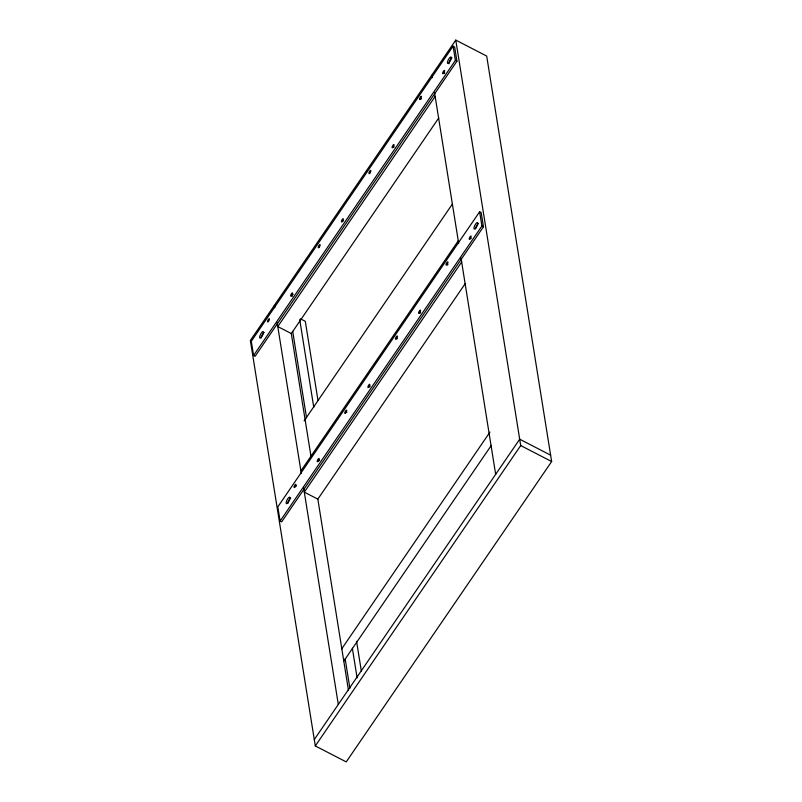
<?xml version="1.0" encoding="UTF-8"?>
<svg xmlns="http://www.w3.org/2000/svg" width="802" height="802" viewBox="0 0 802 802"><rect width="100%" height="100%" fill="white"/><g stroke="black" fill="none" stroke-linecap="round" stroke-linejoin="round"><path stroke-width="1.2" d="M455.767 40.1L250.354 340.469L315.306 745.93L346.233 761.9L551.646 461.531L486.694 56.07L455.767 40.1L520.709 445.561L315.306 745.93M453.1 46.185L251.297 341.281L253.572 355.507L255.116 356.299L456.929 61.203L454.644 46.977L453.1 46.185L455.376 60.401L253.572 355.507M435.145 96.461L277.783 326.564L291.316 333.552L438.794 117.894M304.128 420.86L452.508 203.868M300.9 470.914L458.263 240.811M479.626 211.758L277.813 506.864L280.098 521.079L281.642 521.881L483.446 226.786L481.17 212.56L479.626 211.758L481.902 225.984L280.098 521.079M461.661 262.043L304.309 492.147L317.833 499.135L465.32 283.477M341.552 649.089L489.942 432.108M343.637 661.349L491.315 445.391M314.284 739.564L519.696 439.195L550.623 455.165M455.376 60.401L456.929 61.203M481.902 225.984L483.446 226.786M300.479 318.815L305.311 321.311L317.983 400.388M520.709 445.561L551.646 461.531M431.747 75.228L432.138 77.704M434.514 92.531L458.664 243.267M461.03 258.094L495.666 474.323M356.569 641.319L361.321 670.973M299.707 319.547L313.762 407.276M352.359 648.216L357.101 677.87M292.7 331.326L306.554 417.812M345.151 658.753L349.893 688.407M291.276 333.331L311.066 456.889M317.803 498.894L348.479 690.412M274.384 305.341L274.775 307.808M277.151 322.635L301.301 473.38M303.547 487.426L338.304 704.427M393.892 147.247A1.825 0.551 -62.7 0 1 394.083 146.816M444.318 73.533A1.825 0.551 -62.7 0 1 444.649 72.691M421.24 99.097A1.825 0.551 -62.7 0 1 421.421 98.666M448.97 63.829A3.649 1.103 -62.7 0 1 449.912 60.521A3.649 1.103 -62.7 0 1 452.057 57.824M261.171 337.933A3.649 1.103 -62.7 0 1 264.249 332.449M292.239 296.339A1.825 0.551 -62.7 0 1 292.319 295.978M292.88 294.725A1.825 0.551 -62.7 0 1 293.121 294.344M343.366 220.981A1.825 0.551 -62.7 0 1 343.597 220.56M420.268 313.231A1.825 0.551 -62.7 0 1 420.599 312.399M470.985 238.705A1.825 0.551 -62.7 0 1 471.175 238.274M447.636 265.071A1.825 0.551 -62.7 0 1 447.937 264.249M475.486 228.871A3.649 1.103 -62.7 0 1 478.583 223.407M287.697 503.516A3.649 1.103 -62.7 0 1 290.765 498.022M296.159 486.263A1.825 0.551 -62.7 0 1 296.399 485.872M319.176 460.719A1.825 0.551 -62.7 0 1 319.647 459.927M346.654 412.529A1.825 0.551 -62.7 0 1 346.875 412.108M369.692 386.985A1.825 0.551 -62.7 0 1 370.113 386.143M397.19 338.795A1.825 0.551 -62.7 0 1 397.371 338.364M392.88 147.438A1.825 0.551 -62.7 0 0 393.993 144.631A1.825 0.551 -62.7 0 0 392.348 146.445A1.825 0.551 -62.7 0 0 392.88 147.438M369.782 173.202A1.825 0.551 -62.7 0 0 370.795 170.445A1.825 0.551 -62.7 0 0 369.12 172.41A1.825 0.551 -62.7 0 0 369.782 173.202M443.456 73.323A1.825 0.551 -62.7 0 0 444.569 70.516A1.825 0.551 -62.7 0 0 442.915 72.32A1.825 0.551 -62.7 0 0 443.456 73.323M420.348 99.087A1.825 0.551 -62.7 0 0 421.361 96.32A1.825 0.551 -62.7 0 0 419.697 98.295A1.825 0.551 -62.7 0 0 420.348 99.087M449.11 62.586A3.649 1.103 -62.7 0 0 451.135 57.062A3.649 1.103 -62.7 0 0 447.797 61.002A3.649 1.103 -62.7 0 0 449.11 62.586M268.349 321.532A1.825 0.551 -62.7 0 0 269.362 318.765A1.825 0.551 -62.7 0 0 267.688 320.74A1.825 0.551 -62.7 0 0 268.349 321.532M291.457 295.758A1.825 0.551 -62.7 0 0 292.56 292.961A1.825 0.551 -62.7 0 0 290.915 294.765A1.825 0.551 -62.7 0 0 291.457 295.758M342.173 221.603A1.825 0.551 -62.7 0 0 343.276 218.796A1.825 0.551 -62.7 0 0 341.632 220.61A1.825 0.551 -62.7 0 0 342.173 221.603M319.066 247.367A1.825 0.551 -62.7 0 0 320.078 244.6A1.825 0.551 -62.7 0 0 318.404 246.575A1.825 0.551 -62.7 0 0 319.066 247.367M261.352 337.151A3.649 1.103 -62.7 0 0 263.327 331.647A3.649 1.103 -62.7 0 0 259.988 335.657A3.649 1.103 -62.7 0 0 261.352 337.151M419.406 313.021A1.825 0.551 -62.7 0 0 420.519 310.214A1.825 0.551 -62.7 0 0 418.865 312.028A1.825 0.551 -62.7 0 0 419.406 313.021M396.308 338.785A1.825 0.551 -62.7 0 0 397.311 336.028A1.825 0.551 -62.7 0 0 395.647 337.993A1.825 0.551 -62.7 0 0 396.308 338.785M469.972 238.896A1.825 0.551 -62.7 0 0 471.085 236.099A1.825 0.551 -62.7 0 0 469.441 237.903A1.825 0.551 -62.7 0 0 469.972 238.896M446.874 264.66A1.825 0.551 -62.7 0 0 447.887 261.903A1.825 0.551 -62.7 0 0 446.213 263.878A1.825 0.551 -62.7 0 0 446.874 264.66M475.636 228.169A3.649 1.103 -62.7 0 0 477.661 222.645A3.649 1.103 -62.7 0 0 474.323 226.585A3.649 1.103 -62.7 0 0 475.636 228.169M294.875 487.105A1.825 0.551 -62.7 0 0 295.878 484.348A1.825 0.551 -62.7 0 0 294.214 486.313A1.825 0.551 -62.7 0 0 294.875 487.105M317.973 461.34A1.825 0.551 -62.7 0 0 319.086 458.543A1.825 0.551 -62.7 0 0 317.432 460.348A1.825 0.551 -62.7 0 0 317.973 461.34M368.689 387.186A1.825 0.551 -62.7 0 0 369.802 384.379A1.825 0.551 -62.7 0 0 368.148 386.183A1.825 0.551 -62.7 0 0 368.689 387.186M345.592 412.95A1.825 0.551 -62.7 0 0 346.594 410.183A1.825 0.551 -62.7 0 0 344.93 412.158A1.825 0.551 -62.7 0 0 345.592 412.95M287.878 502.734A3.649 1.103 -62.7 0 0 289.853 497.23A3.649 1.103 -62.7 0 0 286.514 501.24A3.649 1.103 -62.7 0 0 287.878 502.734"/></g></svg>
